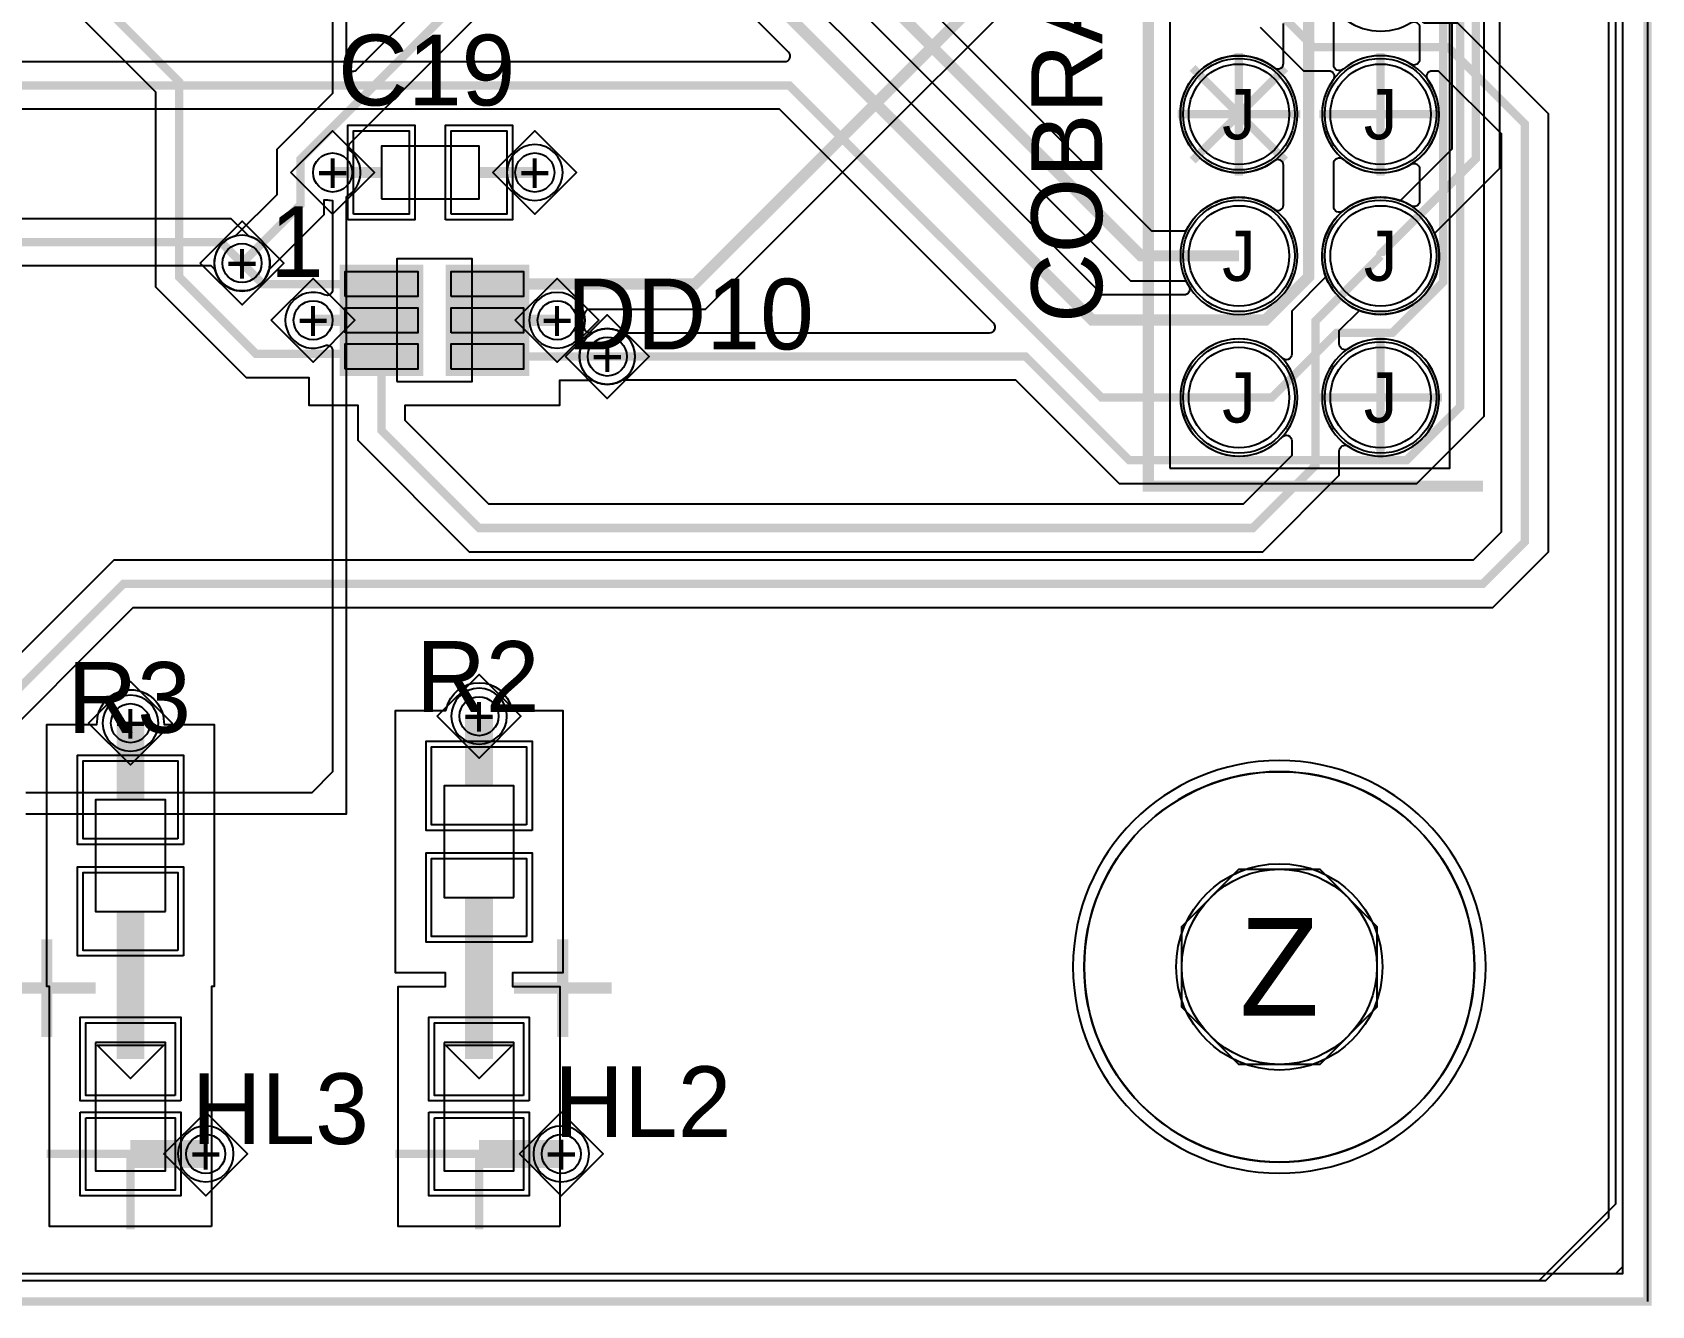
# Model space of a CAD drawing. Extents: x 0 to 245, y 0 to 119.
# Drawn here: x 83.24 to 112.28, y -0.2 to 22.64 of the extents above; entities that cross this region are included whole.
import ezdxf
from ezdxf.enums import TextEntityAlignment as Align

# ---------------------------------------------------------------- set-up
doc = ezdxf.new("R2010")
doc.units = 0
for name, color, linetype in [('BOARD_GEOMETRY_OUTLINE', 2, 'CONTINUOUS'), ('ETCH_BOTTOM', 6, 'CONTINUOUS'), ('ETCH_GND', 4, 'CONTINUOUS'), ('ETCH_PWR', 5, 'CONTINUOUS'), ('ETCH_TOP', 3, 'CONTINUOUS'), ('MANUFACTURING_NCLEGEND-1-4', 9, 'CONTINUOUS'), ('MANUFACTURING_NO_PROBE_TOP', 7, 'CONTINUOUS'), ('PACKAGE_GEOMETRY_ASSEMBLY_TOP', 11, 'CONTINUOUS'), ('PACKAGE_GEOMETRY_SOLDERMASK_TO', 10, 'CONTINUOUS'), ('PIN_BOTTOM', 20, 'CONTINUOUS'), ('PIN_GND', 18, 'CONTINUOUS'), ('PIN_PWR', 19, 'CONTINUOUS'), ('PIN_SOLDERMASK_TOP', 16, 'CONTINUOUS'), ('PIN_TOP', 17, 'CONTINUOUS'), ('REF_DES_SILKSCREEN_TOP', 21, 'CONTINUOUS'), ('ROUTE_KEEPOUT_ALL', 23, 'CONTINUOUS'), ('VIA_CLASS_BOTTOM', 31, 'CONTINUOUS'), ('VIA_CLASS_GND', 29, 'CONTINUOUS'), ('VIA_CLASS_PWR', 30, 'CONTINUOUS'), ('VIA_CLASS_TOP', 28, 'CONTINUOUS')]:
    doc.layers.add(name, color=color, linetype=linetype)

# ---------------------------------------------------------------- blocks, each defined once
blk = doc.blocks.new('FIGURE_DIAMOND')
at = {"layer": 'CDN_FIGURES'}
blk.add_lwpolyline([(-0.5, 0), (0, 0.5), (0.5, 0), (0, -0.5)], close=True, dxfattribs=at)
blk = doc.blocks.new('FIGURE_CIRCLE')
at = {"layer": 'CDN_FIGURES'}
blk.add_circle((0, 0), 0.5, dxfattribs=at)
blk = doc.blocks.new('FIGURE_OCT')
at = {"layer": 'CDN_FIGURES'}
blk.add_lwpolyline([(-0.5, -0.2071), (-0.5, 0.2071), (-0.2071, 0.5), (0.2071, 0.5), (0.5, 0.2071), (0.5, -0.2071), (0.2071, -0.5), (-0.2071, -0.5)], close=True, dxfattribs=at)

msp = doc.modelspace()

# ---------------------------------------------------------------- linework, layer by layer
at = {"layer": 'BOARD_GEOMETRY_OUTLINE', "const_width": 0.15}
msp.add_lwpolyline([(112.2, 118.08), (0, 118.08), (0, -0.12), (112.2, -0.12)], close=True, dxfattribs=at)
at = {"layer": 'BOARD_GEOMETRY_OUTLINE'}
for points in [[(112.2, 118.08), (112.2, -0.12)], [(112.2, 15.155), (112.2, 4.155)], [(112.2, 4.155), (112.2, 2.155)], [(112.2, 2.155), (112.2, 0.155)]]:
    msp.add_lwpolyline(points, dxfattribs=at)
at = {"layer": 'ETCH_BOTTOM'}
msp.add_lwpolyline([(111.5, 117.125), (111.5, 1.375), (110.375, 0.25), (72.875, 0.25)], dxfattribs=at)
for points, const_width in [([(90.79, 82.88), (94.395, 86.485), (104.8946, 86.485), (108.54, 82.8396), (108.54, 39.919), (107.746, 39.125), (107.104, 39.125), (106.29, 38.311), (106.29, 32.299), (108.54, 30.049), (108.54, 18.164), (107.626, 17.25), (106.625, 17.25), (105.465, 16.09), (104.875, 16.09)], 0.15), ([(71.875, 74.75), (71.875, 37.0214), (81.9214, 26.975), (92.7486, 26.975), (102.2436, 17.48), (105.3514, 17.48), (106.125, 18.2536), (106.125, 24.96), (107.415, 26.25)], 0.2), ([(104.875, 18.63), (103.12, 18.63), (84.625, 37.125)], 0.2), ([(107.415, 35.305), (108.84, 33.88), (108.84, 15.924), (107.881, 14.965), (102.91, 14.965), (101.05, 16.825), (93.55, 16.825)], 0.15), ([(72.125, 30.25), (80.6875, 21.6875), (96.8125, 21.6875), (102.41, 16.09), (104.875, 16.09)], 0.15), ([(104.875, 21.17), (104.875, 22.2708)], 0.15), ([(107.415, 21.17), (107.415, 22.2708)], 0.15), ([(103.7742, 21.17), (104.875, 21.17)], 0.15), ([(104.875, 20.0692), (104.875, 21.17)], 0.15), ([(107.415, 20.0692), (107.415, 21.17)], 0.15), ([(80, 18.875), (86.625, 18.875), (87, 18.5)], 0.15)]:
    msp.add_lwpolyline(points, dxfattribs=dict(at, const_width=const_width))
for points in [[(108.9651, 83.0157), (108.9651, 39.7429), (108.0489, 38.8267, 0.451592), (108.0585, 38.6749, -0.945048), (106.8692, 36.9479, 0.585069), (106.7151, 36.8613), (106.7151, 36.2887, 0.585069), (106.8692, 36.2021, -0.704807), (108.4055, 34.9564), (108.3949, 34.9262), (109.2651, 34.0561), (109.2651, 15.7479), (108.0571, 14.5399), (102.7339, 14.5399), (100.8739, 16.3999), (93.8138, 16.3999), (93.8019, 16.393, -1.740689), (93.8019, 17.257), (93.8138, 17.2501), (100.4039, 17.2501, 0.668179), (100.4756, 17.4232), (96.6364, 21.2624), (80.5114, 21.2624)], [(94.1999, 74.5211), (94.1999, 47.3011), (84.4739, 37.5751), (73.7182, 37.5751), (73.7082, 37.5797, 1.557729), (73.7082, 36.6703), (73.7182, 36.6749), (84.4386, 36.6749), (102.9336, 18.1799), (103.9257, 18.1799), (103.9399, 18.1523, 0.018573), (103.9779, 18.0842, -0.585069), (103.8913, 17.9301), (102.43, 17.9301), (92.935, 27.4251), (82.1078, 27.4251), (72.3251, 37.2078), (72.3251, 74.5318)], [(85.2439, 37.1427), (103.3064, 19.0801), (103.9257, 19.0801), (103.9399, 19.1077, -0.467824), (105.512, 19.4648, 0.620693), (105.6749, 19.5455), (105.6749, 20.2545, 0.620693), (105.512, 20.3352, -2.020935), (105.512, 22.0048, 0.620693), (105.6749, 22.0855), (105.6749, 22.7945, 0.620693)], [(80.8636, 22.1126), (96.7297, 22.1126, 0.668179), (96.8014, 22.2857), (93.03, 26.0571, 0.438125), (92.881, 26.0511, -0.72823), (92.0015, 26.4153, 0.438145), (91.9005, 26.5249), (81.735, 26.5249)]]:
    msp.add_lwpolyline(points, format="xyb", dxfattribs=at)
for points in [[(106.7415, 21.9757, -0.636322), (106.5751, 22.0535), (106.5751, 22.8265, -0.636322), (106.7415, 22.9043, 0.32111), (107.9608, 22.8129, -0.585069), (108.1149, 22.7263), (108.1149, 22.1537, -0.585069), (107.9608, 22.0671, 0.32111), (106.7415, 21.9757)], [(92.25, 20.6251, 1), (92.25, 19.6249, 1)], [(106.7415, 19.4357, -0.636322), (106.5751, 19.5135), (106.5751, 20.2865, -0.636322), (106.7415, 20.3643, 0.32111), (107.9608, 20.2729, -0.585069), (108.1149, 20.1863), (108.1149, 19.6137, -0.585069), (107.9608, 19.5271, 0.32111), (106.7415, 19.4357)], [(87.1273, 18.9836, -1.740893), (86.5164, 18.3727), (86.5129, 18.3859), (86.4489, 18.4499), (80.2638, 18.4499), (80.2519, 18.443, -1.740689), (80.2519, 19.307), (80.2638, 19.3001), (86.8011, 19.3001), (87.1141, 18.9871)], [(92.65, 17.9751, 1), (92.65, 16.9749, 1)], [(85, 10.7501, 1), (85, 9.7499, 1)], [(91.25, 10.8751, 1), (91.25, 9.8749, 1)], [(105.6, 9.5802, 1), (105.6, 2.1798, 1)]]:
    msp.add_lwpolyline(points, format="xyb", close=True, dxfattribs=at)
at = {"layer": 'ETCH_GND'}
msp.add_lwpolyline([(111.75, 116.25), (111.75, 0.5), (111.625, 0.375), (73, 0.375), (72.875, 0.5), (72.875, 14.875), (72.25, 15.5), (65.75, 15.5), (65, 16.25), (65, 26.875), (61.375, 26.875), (57.375, 30.875), (57.375, 61.5), (57.125, 61.75)], dxfattribs=at)
for points in [[(104.875, 22.2201, 1), (104.875, 20.1199, 1)], [(107.415, 22.2201, 1), (107.415, 20.1199, 1)], [(92.25, 20.6251, 1), (92.25, 19.6249, 1)], [(104.875, 19.6801, 1), (104.875, 17.5799, 1)], [(107.415, 19.6801, 1), (107.415, 17.5799, 1)], [(87, 19.0001, 1), (87, 17.9999, 1)], [(92.65, 17.9751, 1), (92.65, 16.9749, 1)], [(93.55, 17.3251, 1), (93.55, 16.3249, 1)], [(104.875, 17.1401, 1), (104.875, 15.0399, 1)], [(107.415, 17.1401, 1), (107.415, 15.0399, 1)], [(85, 10.7501, 1), (85, 9.7499, 1)], [(91.25, 10.8751, 1), (91.25, 9.8749, 1)], [(105.6, 9.3802, 1), (105.6, 2.3798, 1)]]:
    msp.add_lwpolyline(points, format="xyb", close=True, dxfattribs=at)
at = {"layer": 'ETCH_GND', "const_width": 0.15}
for points in [[(104.875, 21.17), (104.875, 22.2708)], [(107.415, 21.17), (107.415, 22.2708)], [(103.7742, 21.17), (104.875, 21.17)], [(104.875, 21.17), (105.9758, 21.17)], [(104.875, 20.0692), (104.875, 21.17)], [(106.3142, 21.17), (107.415, 21.17)], [(107.415, 21.17), (108.5158, 21.17)], [(107.415, 20.0692), (107.415, 21.17)], [(107.415, 16.09), (107.415, 17.1908)], [(106.3142, 16.09), (107.415, 16.09)], [(107.415, 16.09), (108.5158, 16.09)], [(107.415, 14.9892), (107.415, 16.09)]]:
    msp.add_lwpolyline(points, dxfattribs=at)
at = {"layer": 'ETCH_PWR'}
msp.add_lwpolyline([(111.625, 116.375), (111.625, 1.625), (110.25, 0.25), (77.375, 0.25)], dxfattribs=at)
at = {"layer": 'ETCH_PWR', "const_width": 0.15}
for points in [[(88.25, 80.34), (89.665, 78.9249), (89.665, 77.3339), (90.3239, 76.675), (91.9149, 76.675), (96.75, 71.84), (96.75, 38.5), (107.875, 27.375), (107.8811, 27.375), (109.125, 26.1311), (109.125, 20.375), (107.415, 18.665), (107.415, 18.63)], [(104.875, 26.25), (93.9367, 26.25), (88.05, 20.3633), (88.05, 19.55), (87, 18.5)]]:
    msp.add_lwpolyline(points, dxfattribs=at)
at = {"layer": 'ETCH_PWR'}
for points in [[(83.125, 8.625), (88.875, 8.625), (88.875, 19.691), (88.898, 19.706, 0.501553), (88.9489, 20.506, -0.438125), (88.9429, 20.655), (94.1128, 25.8249), (103.9143, 25.8249), (103.9281, 25.7961, 4.399579), (103.9281, 26.7039), (103.9143, 26.6751), (93.7606, 26.6751), (89.0481, 21.9626, -0.668179), (88.875, 22.0343), (88.875, 28.25), (84, 33.125), (84, 41.125), (75.5, 49.625)], [(109.5501, 26.3072), (109.5501, 20.1989), (108.3849, 19.0338), (108.3966, 19.0031, -4.398412), (107.7387, 19.629), (107.7682, 19.6194), (108.6999, 20.5511), (108.6999, 25.955)], [(88.625, 23.5036), (88.625, 21.5395), (87.6249, 20.5394), (87.6249, 19.7261), (86.8859, 18.9871), (86.8727, 18.9836, 1.740893), (87.4836, 18.3727), (87.4871, 18.3859), (88.4751, 19.3739), (88.4751, 19.6339), (88.5304, 19.6339), (88.5349, 19.6331, 0.022268), (88.579, 19.627), (88.625, 19.6228), (88.625, 18.0227, -0.545308), (88.4817, 17.9304, 1.552073), (88.4817, 17.0196, -0.545308), (88.625, 16.9273), (88.625, 9.375), (88.25, 9), (83.125, 9)]]:
    msp.add_lwpolyline(points, format="xyb", dxfattribs=at)
for points in [[(104.875, 22.2201, 1), (104.875, 20.1199, 1)], [(107.415, 22.2201, 1), (107.415, 20.1199, 1)], [(104.875, 19.6801, 1), (104.875, 17.5799, 1)], [(93.55, 17.3251, 1), (93.55, 16.3249, 1)], [(104.875, 17.1401, 1), (104.875, 15.0399, 1)], [(107.415, 17.1401, 1), (107.415, 15.0399, 1)], [(105.6, 9.3802, 1), (105.6, 2.3798, 1)], [(86.35, 3.0251, 1), (86.35, 2.0249, 1)], [(92.725, 3.0251, 1), (92.725, 2.0249, 1)]]:
    msp.add_lwpolyline(points, format="xyb", close=True, dxfattribs=at)
at = {"layer": 'ETCH_TOP'}
msp.add_lwpolyline([(111.75, 116.875), (111.75, 0.375), (76, 0.375)], dxfattribs=at)
for points in [[(82.3011, 9.5749), (85.051, 12.3248), (109.426, 12.3248), (110.4251, 13.3239), (110.4251, 21.1761), (108.8011, 22.8001), (108.2349, 22.8001, -0.66566), (108.1627, 22.9727, 0.721496), (107.2572, 24.7482), (107.2319, 24.7443), (106.7151, 25.2611), (106.7151, 25.4117), (106.7823, 25.4117), (106.7957, 25.402, 1.096621), (107.8689, 27.1969), (107.8401, 27.2107), (107.8401, 27.4396), (110.9752, 30.5747), (110.9752, 76.816)], [(83.1989, 23.8249), (85.4499, 21.5739), (85.4499, 18.0739), (87.0739, 16.4499), (88.1999, 16.4499), (88.1999, 15.9499), (89.0749, 15.9499), (89.0749, 15.3239), (91.0739, 13.3249), (105.3011, 13.3249), (106.6751, 14.6989), (106.6751, 15.1317, -0.598836), (106.8327, 15.2161, 1.867983), (106.8327, 16.9639, -0.598836), (106.6751, 17.0483), (106.6751, 17.2889), (107.0362, 17.6501), (107.0664, 17.6395, 4.399595), (106.4245, 18.2814), (106.4351, 18.2512), (105.8249, 17.6411), (105.8249, 16.8685, -0.683673), (105.6488, 16.7999, 2.569245), (105.6488, 15.3801, -0.683673), (105.8249, 15.3115), (105.8249, 15.0511), (104.9489, 14.1751), (91.4261, 14.1751), (89.9251, 15.6761), (89.9251, 15.9499), (92.7001, 15.9499), (92.7001, 16.3999), (93.2862, 16.3999), (93.2981, 16.393, 1.740689), (93.2981, 17.257), (93.2862, 17.2501), (93.2387, 17.2501, -0.476068), (93.1394, 17.3723, 0.093111), (93.1433, 17.5569, -0.462913), (93.2434, 17.6749), (95.31, 17.6749), (103.6845, 26.0493, -0.584976)], [(105.2538, 22.7301), (106.0339, 21.9499), (106.4846, 21.9499, -0.61314), (106.5666, 21.7888, 1.967107), (108.2634, 21.7888, -0.61314), (108.3454, 21.9499), (108.4489, 21.9499), (109.5749, 20.8239), (109.5749, 13.6761), (109.0738, 13.175), (84.6988, 13.175), (81.9489, 10.4251)]]:
    msp.add_lwpolyline(points, format="xyb", dxfattribs=at)
for points, const_width in [([(91.4, 18.125), (95.1236, 18.125), (108.915, 31.9164), (108.915, 37.9714), (107.8914, 38.995), (106.9386, 38.995), (106.265, 38.3214), (106.265, 36.695), (104.875, 35.305)], 0.2), ([(89.5, 16.825), (89.45, 16.875), (87.25, 16.875), (85.875, 18.25), (85.875, 21.75), (83.375, 24.25), (79.125, 24.25)], 0.15), ([(104.875, 23.71), (106.21, 22.375), (108.625, 22.375), (110, 21), (110, 13.5), (109.2499, 12.7499), (84.8749, 12.7499), (82.125, 10), (78.375, 10)], 0.15), ([(104.0458, 21.9992), (104.875, 21.17)], 0.15), ([(104.875, 21.17), (104.875, 22.2708)], 0.15), ([(104.875, 21.17), (105.7042, 21.9992)], 0.15), ([(103.7742, 21.17), (104.875, 21.17)], 0.15), ([(104.0458, 20.3408), (104.875, 21.17)], 0.15), ([(104.875, 21.17), (105.7042, 20.3408)], 0.15), ([(104.875, 21.17), (105.9758, 21.17)], 0.15), ([(104.875, 20.0692), (104.875, 21.17)], 0.15), ([(89.5, 20.125), (88.625, 20.125)], 0.2), ([(91.25, 20.125), (92.25, 20.125)], 0.2), ([(107.415, 18.63), (106.25, 17.465), (106.25, 14.875), (105.125, 13.75), (91.25, 13.75), (89.5, 15.5), (89.5, 16.825)], 0.15), ([(87, 18.5), (87.375, 18.125), (89.5, 18.125)], 0.15), ([(89.5, 17.475), (88.275, 17.475)], 0.2), ([(91.4, 17.475), (92.65, 17.475)], 0.2), ([(91.4, 16.825), (93.55, 16.825)], 0.15), ([(85, 8.875), (85, 10.25)], 0.5), ([(91.25, 9.125), (91.25, 10.375)], 0.5), ([(91.25, 4.225), (91.25, 7.125)], 0.5), ([(85, 4.225), (85, 6.875)], 0.5), ([(85, 2.525), (86.35, 2.525)], 0.5), ([(91.25, 2.525), (92.725, 2.525)], 0.5), ([(83.4992, 2.525), (85, 2.525)], 0.15), ([(85, 1.1742), (85, 2.525)], 0.15), ([(89.7492, 2.525), (91.25, 2.525)], 0.15), ([(91.25, 1.1742), (91.25, 2.525)], 0.15)]:
    msp.add_lwpolyline(points, dxfattribs=dict(at, const_width=const_width))
for points in [[(105.9251, 21.17, 1), (103.8249, 21.17, 1)], [(105.9251, 18.63, 1), (103.8249, 18.63, 1)], [(86.4501, 1.2249), (83.5499, 1.2249), (83.5499, 5.5249), (83.4999, 5.5249), (83.4999, 10.2251), (84.3984, 10.2251), (84.4004, 10.2738, -0.961094), (85.5996, 10.2738), (85.6016, 10.2251), (86.5001, 10.2251), (86.5001, 5.5249), (86.4501, 5.5249)], [(92.7001, 1.2249), (89.7999, 1.2249), (89.7999, 5.5251), (90.6499, 5.5251), (90.6499, 5.7749), (89.7499, 5.7749), (89.7499, 10.4751), (90.657, 10.4751), (90.6662, 10.5141, -0.789727), (91.8338, 10.5141), (91.843, 10.4751), (92.7501, 10.4751), (92.7501, 5.7749), (91.8501, 5.7749), (91.8501, 5.5251), (92.7001, 5.5251)], [(105.6, 9.5802, 1), (105.6, 2.1798, 1)]]:
    msp.add_lwpolyline(points, format="xyb", close=True, dxfattribs=at)
at = {"layer": 'MANUFACTURING_NO_PROBE_TOP', "const_width": 0.2}
for points in [[(103.5, 27.75), (103.25, 27.75), (103.25, 14.5), (109.25, 14.5)], [(83.5, 6.375), (83.5, 4.625)], [(92.75, 6.375), (92.75, 4.625)], [(82.625, 5.5), (84.375, 5.5)], [(91.875, 5.5), (93.625, 5.5)]]:
    msp.add_lwpolyline(points, dxfattribs=at)
at = {"layer": 'PACKAGE_GEOMETRY_ASSEMBLY_TOP'}
for points in [[(103.635, 14.82), (108.655, 14.82), (108.655, 27.52), (103.635, 27.52)], [(89.5, 19.65), (91.25, 19.65), (91.25, 20.6), (89.5, 20.6)], [(89.775, 16.375), (91.125, 16.375), (91.125, 18.575), (89.775, 18.575)], [(91.875, 7.125), (91.875, 9.125), (90.625, 9.125), (90.625, 7.125)], [(85.625, 6.875), (85.625, 8.875), (84.375, 8.875), (84.375, 6.875)], [(84.375, 4.525), (84.375, 2.225), (85.625, 2.225), (85.625, 4.525)], [(84.4, 4.475), (85.6, 4.475), (85, 3.875)], [(90.625, 4.525), (90.625, 2.225), (91.875, 2.225), (91.875, 4.525)], [(90.65, 4.475), (91.85, 4.475), (91.25, 3.875)]]:
    msp.add_lwpolyline(points, close=True, dxfattribs=at)
at = {"layer": 'PACKAGE_GEOMETRY_SOLDERMASK_TO'}
for points in [[(88.75, 16.475), (90.25, 16.475), (88.75, 18.475), (90.25, 18.475)], [(90.65, 16.475), (92.15, 16.475), (90.65, 18.475), (92.15, 18.475)]]:
    msp.add_solid(points, dxfattribs=at)
at = {"layer": 'PIN_BOTTOM'}
for centre, radius in [((104.875, 21.17), 0.9), ((107.415, 21.17), 0.9), ((104.875, 18.63), 0.9), ((107.415, 18.63), 0.9), ((104.875, 16.09), 0.9), ((107.415, 16.09), 0.9), ((105.6, 5.88), 1.75)]:
    msp.add_circle(centre, radius, dxfattribs=at)
at = {"layer": 'PIN_GND'}
for centre, radius in [((104.875, 21.17), 0.9), ((107.415, 21.17), 0.9), ((104.875, 18.63), 0.9), ((107.415, 18.63), 0.9), ((104.875, 16.09), 0.9), ((107.415, 16.09), 0.9), ((105.6, 5.88), 1.75)]:
    msp.add_circle(centre, radius, dxfattribs=at)
at = {"layer": 'PIN_PWR'}
for centre, radius in [((104.875, 21.17), 0.9), ((107.415, 21.17), 0.9), ((104.875, 18.63), 0.9), ((107.415, 18.63), 0.9), ((104.875, 16.09), 0.9), ((107.415, 16.09), 0.9), ((105.6, 5.88), 1.75)]:
    msp.add_circle(centre, radius, dxfattribs=at)
at = {"layer": 'PIN_SOLDERMASK_TOP'}
for points in [[(88.9, 19.275), (88.9, 20.975), (90.1, 20.975), (90.1, 19.275)], [(90.65, 19.275), (90.65, 20.975), (91.85, 20.975), (91.85, 19.275)], [(92.2, 8.325), (90.3, 8.325), (90.3, 9.925), (92.2, 9.925)], [(85.95, 8.075), (84.05, 8.075), (84.05, 9.675), (85.95, 9.675)], [(92.2, 6.325), (90.3, 6.325), (90.3, 7.925), (92.2, 7.925)], [(85.95, 6.075), (84.05, 6.075), (84.05, 7.675), (85.95, 7.675)], [(85.9, 3.475), (84.1, 3.475), (84.1, 4.975), (85.9, 4.975)], [(92.15, 3.475), (90.35, 3.475), (90.35, 4.975), (92.15, 4.975)], [(84.1, 3.275), (85.9, 3.275), (85.9, 1.775), (84.1, 1.775)], [(90.35, 3.275), (92.15, 3.275), (92.15, 1.775), (90.35, 1.775)]]:
    msp.add_lwpolyline(points, close=True, dxfattribs=at)
for centre, radius in [((104.875, 21.17), 1), ((107.415, 21.17), 1), ((104.875, 18.63), 1), ((107.415, 18.63), 1), ((104.875, 16.09), 1), ((107.415, 16.09), 1), ((105.6, 5.88), 1.85)]:
    msp.add_circle(centre, radius, dxfattribs=at)
at = {"layer": 'PIN_TOP'}
for points in [[(89, 19.375), (89, 20.875), (90, 20.875), (90, 19.375)], [(90.75, 19.375), (90.75, 20.875), (91.75, 20.875), (91.75, 19.375)], [(88.85, 17.9), (88.85, 18.35), (90.15, 18.35), (90.15, 17.9)], [(90.75, 17.9), (90.75, 18.35), (92.05, 18.35), (92.05, 17.9)], [(88.85, 17.25), (88.85, 17.7), (90.15, 17.7), (90.15, 17.25)], [(90.75, 17.25), (90.75, 17.7), (92.05, 17.7), (92.05, 17.25)], [(88.85, 16.6), (88.85, 17.05), (90.15, 17.05), (90.15, 16.6)], [(90.75, 16.6), (90.75, 17.05), (92.05, 17.05), (92.05, 16.6)], [(92.1, 8.425), (90.4, 8.425), (90.4, 9.825), (92.1, 9.825)], [(85.85, 8.175), (84.15, 8.175), (84.15, 9.575), (85.85, 9.575)], [(85.85, 6.175), (84.15, 6.175), (84.15, 7.575), (85.85, 7.575)], [(92.1, 6.425), (90.4, 6.425), (90.4, 7.825), (92.1, 7.825)], [(85.8, 3.575), (84.2, 3.575), (84.2, 4.875), (85.8, 4.875)], [(92.05, 3.575), (90.45, 3.575), (90.45, 4.875), (92.05, 4.875)], [(84.2, 3.175), (85.8, 3.175), (85.8, 1.875), (84.2, 1.875)], [(90.45, 3.175), (92.05, 3.175), (92.05, 1.875), (90.45, 1.875)]]:
    msp.add_lwpolyline(points, close=True, dxfattribs=at)
for centre, radius in [((104.875, 21.17), 0.9), ((107.415, 21.17), 0.9), ((104.875, 18.63), 0.9), ((107.415, 18.63), 0.9), ((104.875, 16.09), 0.9), ((107.415, 16.09), 0.9), ((105.6, 5.88), 1.75)]:
    msp.add_circle(centre, radius, dxfattribs=at)
at = {"layer": 'ROUTE_KEEPOUT_ALL'}
msp.add_lwpolyline([(105.6, 9.38, -0.414214), (109.1, 5.88, -0.414214), (105.6, 2.38, -0.414214), (102.1, 5.88, -0.414214), (105.6, 9.38)], format="xyb", close=True, dxfattribs=at)
at = {"layer": 'VIA_CLASS_BOTTOM'}
for centre in [(88.625, 20.125), (92.25, 20.125), (87, 18.5), (88.275, 17.475), (92.65, 17.475), (93.55, 16.825), (85, 10.25), (91.25, 10.375), (86.35, 2.525), (92.725, 2.525)]:
    msp.add_circle(centre, 0.35, dxfattribs=at)
at = {"layer": 'VIA_CLASS_GND'}
for centre in [(88.625, 20.125), (92.25, 20.125), (87, 18.5), (88.275, 17.475), (92.65, 17.475), (93.55, 16.825), (85, 10.25), (91.25, 10.375), (86.35, 2.525), (92.725, 2.525)]:
    msp.add_circle(centre, 0.35, dxfattribs=at)
at = {"layer": 'VIA_CLASS_PWR'}
for centre in [(88.625, 20.125), (92.25, 20.125), (87, 18.5), (88.275, 17.475), (92.65, 17.475), (93.55, 16.825), (85, 10.25), (91.25, 10.375), (86.35, 2.525), (92.725, 2.525)]:
    msp.add_circle(centre, 0.35, dxfattribs=at)
at = {"layer": 'VIA_CLASS_TOP'}
for centre in [(88.625, 20.125), (92.25, 20.125), (87, 18.5), (88.275, 17.475), (92.65, 17.475), (93.55, 16.825), (85, 10.25), (91.25, 10.375), (86.35, 2.525), (92.725, 2.525)]:
    msp.add_circle(centre, 0.35, dxfattribs=at)

# ---------------------------------------------------------------- block references
at = {"layer": 'MANUFACTURING_NCLEGEND-1-4'}
for name, p, xscale, yscale in [('FIGURE_CIRCLE', (104.875, 21.17), 1.8, 1.8), ('FIGURE_CIRCLE', (107.415, 21.17), 1.8, 1.8), ('FIGURE_DIAMOND', (88.625, 20.125), 1.5, 1.5), ('FIGURE_DIAMOND', (92.25, 20.125), 1.5, 1.5), ('FIGURE_CIRCLE', (104.875, 18.63), 1.8, 1.8), ('FIGURE_CIRCLE', (107.415, 18.63), 1.8, 1.8), ('FIGURE_DIAMOND', (87, 18.5), 1.5, 1.5), ('FIGURE_DIAMOND', (88.275, 17.475), 1.5, 1.5), ('FIGURE_DIAMOND', (92.65, 17.475), 1.5, 1.5), ('FIGURE_DIAMOND', (93.55, 16.825), 1.5, 1.5), ('FIGURE_CIRCLE', (104.875, 16.09), 1.8, 1.8), ('FIGURE_CIRCLE', (107.415, 16.09), 1.8, 1.8), ('FIGURE_DIAMOND', (91.25, 10.375), 1.5, 1.5), ('FIGURE_DIAMOND', (85, 10.25), 1.5, 1.5), ('FIGURE_OCT', (105.6, 5.88), 3.5, 3.5), ('FIGURE_DIAMOND', (86.35, 2.525), 1.5, 1.5), ('FIGURE_DIAMOND', (92.725, 2.525), 1.5, 1.5)]:
    msp.add_blockref(name, p, dxfattribs=dict(at, xscale=xscale, yscale=yscale))

# ---------------------------------------------------------------- texts
for s, height, p in [('J', 0.9, (104.875, 21.17)), ('J', 0.9, (107.415, 21.17)), ('+', 0.75, (88.625, 20.125)), ('+', 0.75, (92.25, 20.125)), ('J', 0.9, (104.875, 18.63)), ('J', 0.9, (107.415, 18.63)), ('+', 0.75, (87, 18.5)), ('+', 0.75, (88.275, 17.475)), ('+', 0.75, (92.65, 17.475)), ('+', 0.75, (93.55, 16.825)), ('J', 0.9, (104.875, 16.09)), ('J', 0.9, (107.415, 16.09)), ('+', 0.75, (85, 10.25)), ('+', 0.75, (91.25, 10.375)), ('Z', 1.75, (105.6, 5.88)), ('+', 0.75, (86.35, 2.525)), ('+', 0.75, (92.725, 2.525))]:
    msp.add_text(s, height=height, dxfattribs=at).set_placement(p, align=Align.MIDDLE_CENTER)
at = {"layer": 'MANUFACTURING_NO_PROBE_TOP', "width": 1.02}
msp.add_text('COBRA', height=1.27, rotation=90, dxfattribs=at).set_placement((102.4233, 17.4266))
msp.add_text('1', height=1.27, dxfattribs=at).set_placement((87.5, 18.25))
at = {"layer": 'REF_DES_SILKSCREEN_TOP', "width": 1.02}
for s, p in [('C19', (88.722, 21.3267)), ('DD10', (92.8243, 16.9517)), ('R2', (90.1197, 10.4516)), ('R3', (83.8697, 10.0766)), ('HL2', (92.597, 2.8267)), ('HL3', (86.097, 2.7017))]:
    msp.add_text(s, height=1.27, dxfattribs=at).set_placement(p)

doc.saveas('drawing.dxf')
